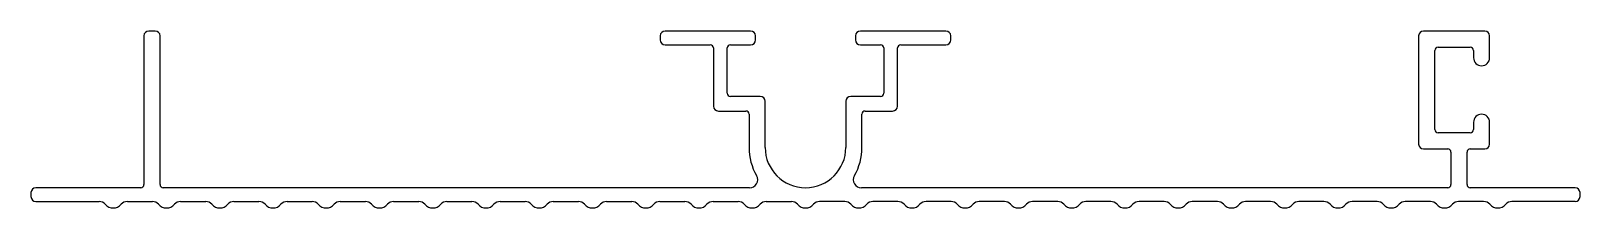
# Model space of a CAD drawing. Extents: x 2289.5 to 2385.5, y 1536.7 to 1547.6.
import ezdxf

# ---------------------------------------------------------------- set-up
doc = ezdxf.new("R2010")
doc.units = 0
doc.layers.get('0').update_dxf_attribs({"linetype": 'CONTINUOUS'})

msp = doc.modelspace()

# ---------------------------------------------------------------- linework, layer by layer
for p, q in [((2297.216, 1547.643), (2296.816, 1547.643)), ((2334.116, 1547.643), (2328.816, 1547.643)), ((2346.216, 1547.643), (2340.916, 1547.643)), ((2379.616, 1547.643), (2375.816, 1547.643)), ((2296.516, 1547.343), (2296.516, 1538.143)), ((2297.516, 1538.143), (2297.516, 1547.343)), ((2328.516, 1547.343), (2328.516, 1547.093)), ((2328.816, 1546.793), (2331.616, 1546.793)), ((2331.816, 1546.593), (2331.816, 1542.993)), ((2332.666, 1543.793), (2332.666, 1546.593)), ((2332.866, 1546.793), (2334.116, 1546.793)), ((2334.416, 1547.093), (2334.416, 1547.343)), ((2340.616, 1547.343), (2340.616, 1547.093)), ((2340.916, 1546.793), (2342.166, 1546.793)), ((2342.366, 1546.593), (2342.366, 1543.793)), ((2343.216, 1542.993), (2343.216, 1546.593)), ((2343.416, 1546.793), (2346.216, 1546.793)), ((2346.516, 1547.093), (2346.516, 1547.343)), ((2375.516, 1547.343), (2375.516, 1540.643)), ((2376.716, 1546.643), (2378.716, 1546.643)), ((2379.916, 1545.993), (2379.916, 1547.343)), ((2376.516, 1541.543), (2376.516, 1546.443)), ((2378.916, 1546.443), (2378.916, 1545.993)), ((2334.716, 1543.593), (2332.866, 1543.593)), ((2335.016, 1540.443), (2335.016, 1543.293)), ((2340.016, 1543.293), (2340.016, 1540.443)), ((2342.166, 1543.593), (2340.316, 1543.593)), ((2332.116, 1542.693), (2333.816, 1542.693)), ((2334.016, 1542.493), (2334.016, 1540.443)), ((2341.016, 1540.443), (2341.016, 1542.493)), ((2341.216, 1542.693), (2342.916, 1542.693)), ((2378.916, 1541.993), (2378.916, 1541.543)), ((2379.916, 1540.643), (2379.916, 1541.993)), ((2378.716, 1541.343), (2376.716, 1541.343)), ((2375.816, 1540.343), (2377.316, 1540.343)), ((2377.516, 1540.143), (2377.516, 1538.143)), ((2378.516, 1538.143), (2378.516, 1540.143)), ((2378.716, 1540.343), (2379.616, 1540.343)), ((2296.316, 1537.943), (2289.816, 1537.943)), ((2334.052, 1537.943), (2297.716, 1537.943)), ((2377.316, 1537.943), (2340.98, 1537.943)), ((2385.216, 1537.943), (2378.716, 1537.943)), ((2289.516, 1537.643), (2289.516, 1537.393)), ((2289.816, 1537.093), (2293.744, 1537.093)), ((2295.488, 1537.093), (2297.044, 1537.093)), ((2298.788, 1537.093), (2300.344, 1537.093)), ((2302.088, 1537.093), (2303.644, 1537.093)), ((2305.388, 1537.093), (2306.944, 1537.093)), ((2308.688, 1537.093), (2310.244, 1537.093)), ((2311.988, 1537.093), (2313.544, 1537.093)), ((2315.288, 1537.093), (2316.844, 1537.093)), ((2318.588, 1537.093), (2320.144, 1537.093)), ((2321.888, 1537.093), (2323.444, 1537.093)), ((2325.188, 1537.093), (2326.744, 1537.093)), ((2328.488, 1537.093), (2330.044, 1537.093)), ((2331.788, 1537.093), (2333.344, 1537.093)), ((2335.088, 1537.093), (2336.644, 1537.093)), ((2339.944, 1537.093), (2338.388, 1537.093)), ((2343.244, 1537.093), (2341.688, 1537.093)), ((2346.544, 1537.093), (2344.988, 1537.093)), ((2349.844, 1537.093), (2348.288, 1537.093)), ((2353.144, 1537.093), (2351.588, 1537.093)), ((2356.444, 1537.093), (2354.888, 1537.093)), ((2359.744, 1537.093), (2358.188, 1537.093)), ((2363.044, 1537.093), (2361.488, 1537.093)), ((2366.344, 1537.093), (2364.788, 1537.093)), ((2369.644, 1537.093), (2368.088, 1537.093)), ((2372.944, 1537.093), (2371.388, 1537.093)), ((2376.244, 1537.093), (2374.688, 1537.093)), ((2379.544, 1537.093), (2377.988, 1537.093)), ((2385.216, 1537.093), (2381.288, 1537.093)), ((2385.516, 1537.393), (2385.516, 1537.643))]:
    msp.add_line(p, q)
for centre, radius, start, end in [((2296.816, 1547.343), 0.3, 90, 180), ((2297.216, 1547.343), 0.3, 0, 90), ((2328.816, 1547.343), 0.3, 90, 180), ((2334.116, 1547.343), 0.3, 0, 90), ((2340.916, 1547.343), 0.3, 90, 180), ((2346.216, 1547.343), 0.3, 0, 90), ((2375.816, 1547.343), 0.3, 90, 180), ((2379.616, 1547.343), 0.3, 0, 90), ((2328.816, 1547.093), 0.3, 180, 270), ((2331.616, 1546.593), 0.2, 0, 90), ((2332.866, 1546.593), 0.2, 90, 180), ((2334.116, 1547.093), 0.3, 270, 0), ((2340.916, 1547.093), 0.3, 180, 270), ((2342.166, 1546.593), 0.2, 0, 90), ((2343.416, 1546.593), 0.2, 90, 180), ((2346.216, 1547.093), 0.3, 270, 0), ((2376.716, 1546.443), 0.2, 90, 180), ((2378.716, 1546.443), 0.2, 0, 90), ((2379.416, 1545.993), 0.5, 180, 0), ((2332.866, 1543.793), 0.2, 180, 270), ((2342.166, 1543.793), 0.2, 270, 0), ((2332.116, 1542.993), 0.3, 180, 270), ((2334.716, 1543.293), 0.3, 0, 90), ((2340.316, 1543.293), 0.3, 90, 180), ((2342.916, 1542.993), 0.3, 270, 0), ((2333.816, 1542.493), 0.2, 0, 90), ((2341.216, 1542.493), 0.2, 90, 180), ((2379.416, 1541.993), 0.5, 0, 180), ((2376.716, 1541.543), 0.2, 180, 270), ((2378.716, 1541.543), 0.2, 270, 0), ((2337.516, 1540.443), 3.5, 180, 210), ((2337.516, 1540.443), 2.5, 180, 0), ((2337.516, 1540.443), 3.5, 330, 0), ((2375.816, 1540.643), 0.3, 180, 270), ((2377.316, 1540.143), 0.2, 0, 90), ((2378.716, 1540.143), 0.2, 90, 180), ((2379.616, 1540.643), 0.3, 270, 0), ((2289.816, 1537.643), 0.3, 90, 180), ((2296.316, 1538.143), 0.2, 270, 0), ((2297.716, 1538.143), 0.2, 180, 270), ((2334.052, 1538.443), 0.5, 270, 30), ((2340.98, 1538.443), 0.5, 150, 270), ((2377.316, 1538.143), 0.2, 270, 0), ((2378.716, 1538.143), 0.2, 180, 270), ((2385.216, 1537.643), 0.3, 0, 90), ((2289.816, 1537.393), 0.3, 180, 270), ((2293.744, 1536.593), 0.5, 40.70565, 90), ((2295.488, 1536.593), 0.5, 90, 139.29435), ((2297.044, 1536.593), 0.5, 40.70565, 90), ((2298.788, 1536.593), 0.5, 90, 139.29435), ((2300.344, 1536.593), 0.5, 40.70565, 90), ((2302.088, 1536.593), 0.5, 90, 139.29435), ((2303.644, 1536.593), 0.5, 40.70565, 90), ((2305.388, 1536.593), 0.5, 90, 139.29435), ((2306.944, 1536.593), 0.5, 40.70565, 90), ((2308.688, 1536.593), 0.5, 90, 139.29435), ((2310.244, 1536.593), 0.5, 40.70565, 90), ((2311.988, 1536.593), 0.5, 90, 139.29435), ((2313.544, 1536.593), 0.5, 40.70565, 90), ((2315.288, 1536.593), 0.5, 90, 139.29435), ((2316.844, 1536.593), 0.5, 40.70565, 90), ((2318.588, 1536.593), 0.5, 90, 139.29435), ((2320.144, 1536.593), 0.5, 40.70565, 90), ((2321.888, 1536.593), 0.5, 90, 139.29435), ((2323.444, 1536.593), 0.5, 40.70565, 90), ((2325.188, 1536.593), 0.5, 90, 139.29435), ((2326.744, 1536.593), 0.5, 40.70565, 90), ((2328.488, 1536.593), 0.5, 90, 139.29435), ((2330.044, 1536.593), 0.5, 40.70565, 90), ((2331.788, 1536.593), 0.5, 90, 139.29435), ((2333.344, 1536.593), 0.5, 40.70565, 90), ((2335.088, 1536.593), 0.5, 90, 139.29435), ((2336.644, 1536.593), 0.5, 40.70565, 90), ((2338.388, 1536.593), 0.5, 90, 139.29435), ((2339.944, 1536.593), 0.5, 40.70565, 90), ((2341.688, 1536.593), 0.5, 90, 139.29435), ((2343.244, 1536.593), 0.5, 40.70565, 90), ((2344.988, 1536.593), 0.5, 90, 139.29435), ((2346.544, 1536.593), 0.5, 40.70565, 90), ((2348.288, 1536.593), 0.5, 90, 139.29435), ((2349.844, 1536.593), 0.5, 40.70565, 90), ((2351.588, 1536.593), 0.5, 90, 139.29435), ((2353.144, 1536.593), 0.5, 40.70565, 90), ((2354.888, 1536.593), 0.5, 90, 139.29435), ((2356.444, 1536.593), 0.5, 40.70565, 90), ((2358.188, 1536.593), 0.5, 90, 139.29435), ((2359.744, 1536.593), 0.5, 40.70565, 90), ((2361.488, 1536.593), 0.5, 90, 139.29435), ((2363.044, 1536.593), 0.5, 40.70565, 90), ((2364.788, 1536.593), 0.5, 90, 139.29435), ((2366.344, 1536.593), 0.5, 40.70565, 90), ((2368.088, 1536.593), 0.5, 90, 139.29435), ((2369.644, 1536.593), 0.5, 40.70565, 90), ((2371.388, 1536.593), 0.5, 90, 139.29435), ((2372.944, 1536.593), 0.5, 40.70565, 90), ((2374.688, 1536.593), 0.5, 90, 139.29435), ((2376.244, 1536.593), 0.5, 40.70565, 90), ((2377.988, 1536.593), 0.5, 90, 139.29435), ((2379.544, 1536.593), 0.5, 40.70565, 90), ((2381.288, 1536.593), 0.5, 90, 139.29435), ((2385.216, 1537.393), 0.3, 270, 0), ((2294.616, 1537.343), 0.65, 220.70565, 319.29435), ((2297.916, 1537.343), 0.65, 220.70565, 319.29435), ((2301.216, 1537.343), 0.65, 220.70565, 319.29435), ((2304.516, 1537.343), 0.65, 220.70565, 319.29435), ((2307.816, 1537.343), 0.65, 220.70565, 319.29435), ((2311.116, 1537.343), 0.65, 220.70565, 319.29435), ((2314.416, 1537.343), 0.65, 220.70565, 319.29435), ((2317.716, 1537.343), 0.65, 220.70565, 319.29435), ((2321.016, 1537.343), 0.65, 220.70565, 319.29435), ((2324.316, 1537.343), 0.65, 220.70565, 319.29435), ((2327.616, 1537.343), 0.65, 220.70565, 319.29435), ((2330.916, 1537.343), 0.65, 220.70565, 319.29435), ((2334.216, 1537.343), 0.65, 220.70565, 319.29435), ((2337.516, 1537.343), 0.65, 220.70565, 319.29435), ((2340.816, 1537.343), 0.65, 220.70565, 319.29435), ((2344.116, 1537.343), 0.65, 220.70565, 319.29435), ((2347.416, 1537.343), 0.65, 220.70565, 319.29435), ((2350.716, 1537.343), 0.65, 220.70565, 319.29435), ((2354.016, 1537.343), 0.65, 220.70565, 319.29435), ((2357.316, 1537.343), 0.65, 220.70565, 319.29435), ((2360.616, 1537.343), 0.65, 220.70565, 319.29435), ((2363.916, 1537.343), 0.65, 220.70565, 319.29435), ((2367.216, 1537.343), 0.65, 220.70565, 319.29435), ((2370.516, 1537.343), 0.65, 220.70565, 319.29435), ((2373.816, 1537.343), 0.65, 220.70565, 319.29435), ((2377.116, 1537.343), 0.65, 220.70565, 319.29435), ((2380.416, 1537.343), 0.65, 220.70565, 319.29435)]:
    msp.add_arc(centre, radius, start, end)

doc.saveas('drawing.dxf')
